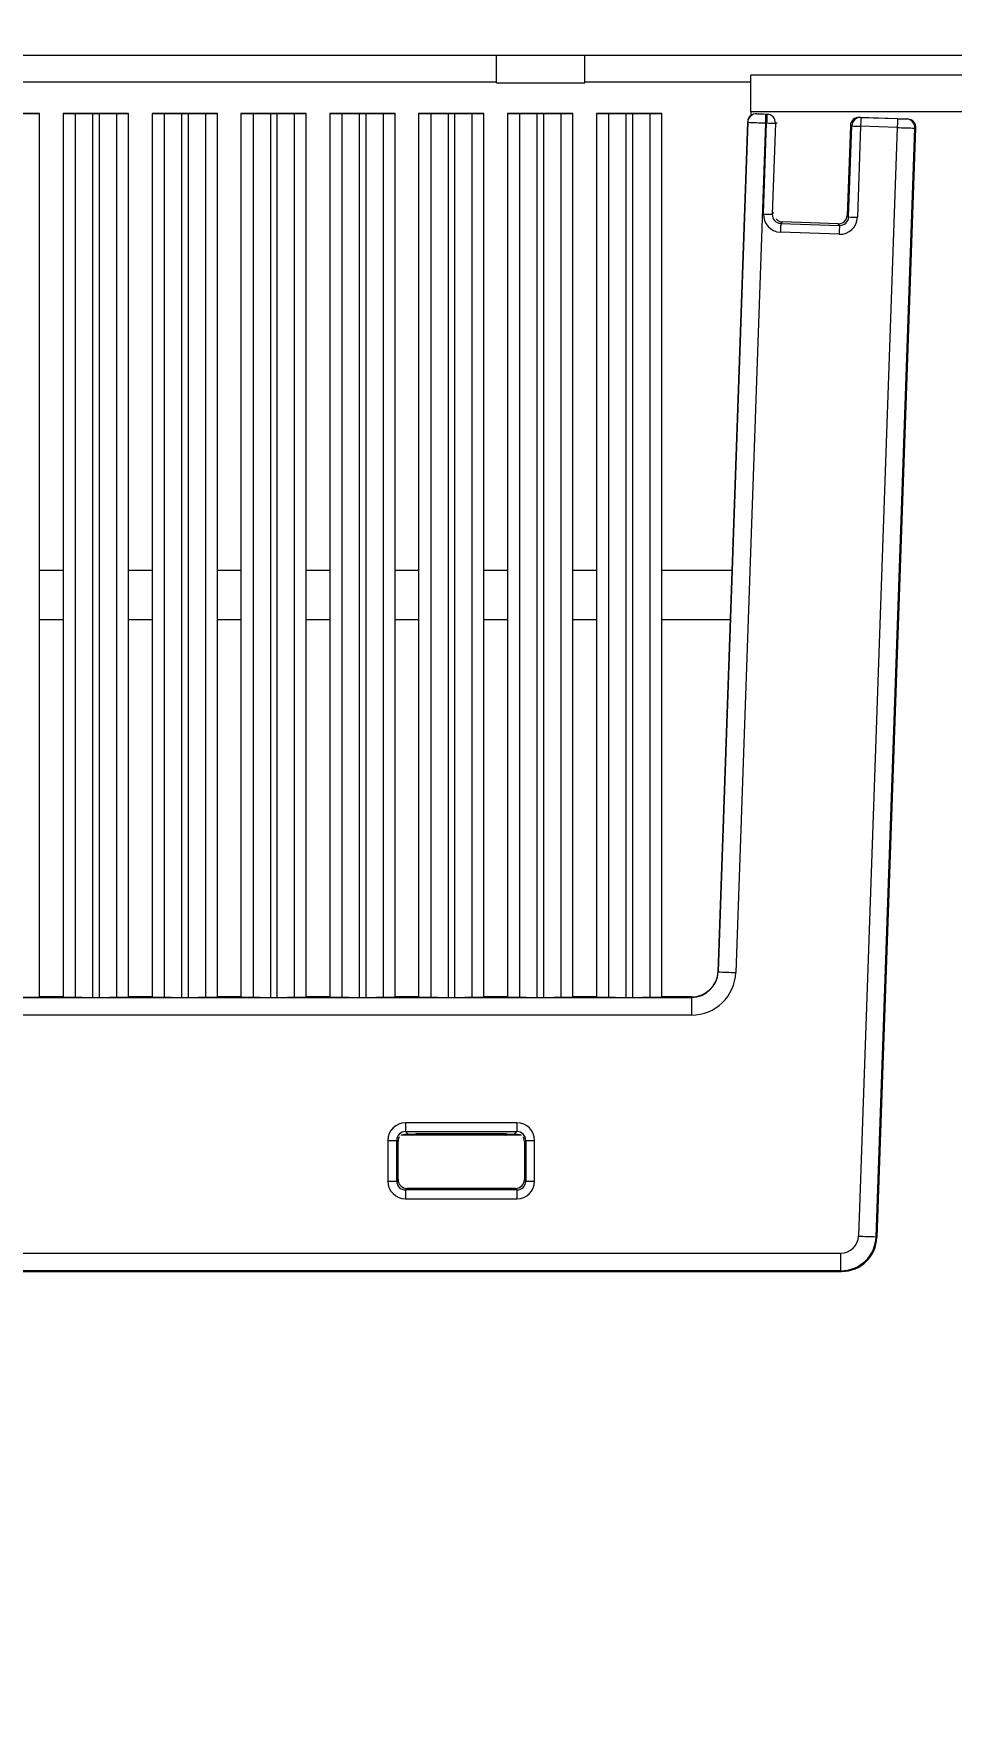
# Model space of a CAD drawing. Header units: inches. Extents: x 40138 to 76695, y -14500 to -5279.
# Drawn here: x 43678.8 to 43730.7, y -9104.7 to -9009 of the extents above; entities that cross this region are included whole.
import ezdxf

# ---------------------------------------------------------------- set-up
doc = ezdxf.new("R2010")
doc.units = ezdxf.units.IN
doc.header["$LTSCALE"] = 2
doc.header["$MEASUREMENT"] = 0
doc.header["$PDMODE"] = 35
doc.header["$PDSIZE"] = -1
doc.layers.add('M-ANNO-DIMS', color=7, linetype='Continuous', lineweight=13)
doc.layers.add('M-OBJECT-DETAILS', color=7, linetype='Continuous', lineweight=9)
doc.styles.get("Standard").update_dxf_attribs({"font": 'romans.shx', "width": 0.8})
doc.dimstyles.new('World Wide Dims', dxfattribs={"dimscale": 7, "dimtxt": 4.5, "dimasz": 3.5, "dimexe": 0.75, "dimexo": 0.75, "dimgap": 0.75, "dimtad": 0, "dimtih": 1, "dimtoh": 1, "dimdec": 0, "dimzin": 4, "dimdsep": 46, "dimtxsty": 'Standard', "dimcen": 0, "dimclrd": 256, "dimclre": 256, "dimclrt": 256, "dimadec": 0, "dimazin": 1, "dimtfac": 1, "dimtdec": 0, "dimtmove": 0, "dimatfit": 3, "dimfxl": 1, "dimtolj": 1, "dimtzin": 0, "dimlwd": -1, "dimlwe": -1, "dimarcsym": 0})

# ---------------------------------------------------------------- blocks, each defined once
blk = doc.blocks.new('*D47')
at = {"layer": 'Defpoints', "color": 0, "transparency": 16777216}
for p in [(44143.143, -8580.061), (42898.801, -10362.859), (42898.801, -10796.654)]:
    blk.add_point(p, dxfattribs=at)
at = {"layer": 'M-ANNO-DIMS', "transparency": 16777216}
for p, q in [((44143.143, -8585.311), (44143.143, -10801.904)), ((42898.801, -10368.109), (42898.801, -10801.904)), ((42923.301, -10796.654), (43189.888, -10796.654)), ((44118.643, -10796.654), (43361.188, -10796.654))]:
    blk.add_line(p, q, dxfattribs=at)
for points in [[(42923.301, -10792.57), (42923.301, -10800.737), (42898.801, -10796.654)], [(44118.643, -10792.57), (44118.643, -10800.737), (44143.143, -10796.654)]]:
    blk.add_solid(points, dxfattribs=at)
at = {"layer": 'M-ANNO-DIMS', "transparency": 16777216, "insert": (43275.538, -10796.654), "char_height": 31.5, "attachment_point": 5}
blk.add_mtext('\\A1;1244\\P [48.99]', dxfattribs=at)

msp = doc.modelspace()

# ---------------------------------------------------------------- linework, layer by layer
at = {"layer": 'M-OBJECT-DETAILS', "linetype": 'Continuous'}
for p, q in [((43379.648, -9010.233), (43884.302, -9010.233)), ((43919.125, -9011.361), (43719.375, -9011.361)), ((43917.036, -9013.45), (43719.375, -9013.45))]:
    msp.add_line(p, q, dxfattribs=at)
at = {"layer": 'M-OBJECT-DETAILS', "linetype": 'Continuous', "lineweight": 0}
for p, q in [((43704.975, -9011.799), (43704.975, -9010.233)), ((43709.975, -9011.799), (43709.975, -9010.233)), ((43634.475, -9011.752), (43704.975, -9011.752)), ((43704.975, -9011.799), (43709.975, -9011.799)), ((43709.975, -9011.752), (43719.375, -9011.752)), ((43719.375, -9013.45), (43719.375, -9011.361)), ((43679.106, -9063.552), (43679.106, -9013.538)), ((43680.437, -9013.538), (43680.437, -9063.552)), ((43681.098, -9013.533), (43681.098, -9013.536)), ((43681.126, -9013.543), (43681.126, -9063.555)), ((43681.437, -9013.541), (43681.437, -9013.538)), ((43681.787, -9013.538), (43681.787, -9013.541)), ((43682.098, -9013.536), (43682.098, -9013.533)), ((43682.126, -9063.557), (43682.126, -9013.543)), ((43682.448, -9013.533), (43682.448, -9013.536)), ((43682.476, -9013.543), (43682.476, -9063.557)), ((43682.787, -9013.541), (43682.787, -9013.538)), ((43683.137, -9013.538), (43683.137, -9013.541)), ((43683.448, -9013.536), (43683.448, -9013.533)), ((43683.476, -9063.555), (43683.476, -9013.543)), ((43684.137, -9063.552), (43684.137, -9013.538)), ((43685.469, -9013.538), (43685.469, -9063.552)), ((43686.129, -9013.533), (43686.129, -9013.536)), ((43686.158, -9013.543), (43686.158, -9063.555)), ((43686.469, -9013.541), (43686.469, -9013.538)), ((43686.818, -9013.538), (43686.818, -9013.541)), ((43687.129, -9013.536), (43687.129, -9013.533)), ((43687.158, -9063.557), (43687.158, -9013.543)), ((43687.479, -9013.533), (43687.479, -9013.536)), ((43687.508, -9013.543), (43687.508, -9063.557)), ((43687.818, -9013.541), (43687.818, -9013.538)), ((43688.168, -9013.538), (43688.168, -9013.541)), ((43688.479, -9013.536), (43688.479, -9013.533)), ((43688.508, -9063.555), (43688.508, -9013.543)), ((43689.168, -9063.552), (43689.168, -9013.538)), ((43690.5, -9013.538), (43690.5, -9063.552)), ((43691.16, -9013.533), (43691.16, -9013.536)), ((43691.189, -9013.543), (43691.189, -9063.555)), ((43691.5, -9013.541), (43691.5, -9013.538)), ((43691.85, -9013.538), (43691.85, -9013.541)), ((43692.16, -9013.536), (43692.16, -9013.533)), ((43692.189, -9063.557), (43692.189, -9013.543)), ((43692.51, -9013.533), (43692.51, -9013.536)), ((43692.539, -9013.543), (43692.539, -9063.557)), ((43692.85, -9013.541), (43692.85, -9013.538)), ((43693.2, -9013.538), (43693.2, -9013.541)), ((43693.51, -9013.536), (43693.51, -9013.533)), ((43693.539, -9063.555), (43693.539, -9013.543)), ((43694.2, -9063.552), (43694.2, -9013.538)), ((43695.531, -9013.538), (43695.531, -9063.552)), ((43696.192, -9013.533), (43696.192, -9013.536)), ((43696.22, -9013.543), (43696.22, -9063.555)), ((43696.531, -9013.541), (43696.531, -9013.538)), ((43696.881, -9013.538), (43696.881, -9013.541)), ((43697.192, -9013.536), (43697.192, -9013.533)), ((43697.22, -9063.557), (43697.22, -9013.543)), ((43697.542, -9013.533), (43697.542, -9013.536)), ((43697.57, -9013.543), (43697.57, -9063.557)), ((43697.881, -9013.541), (43697.881, -9013.538)), ((43698.231, -9013.538), (43698.231, -9013.541)), ((43698.542, -9013.536), (43698.542, -9013.533)), ((43698.57, -9063.555), (43698.57, -9013.543)), ((43699.231, -9063.552), (43699.231, -9013.538)), ((43700.562, -9013.538), (43700.562, -9063.552)), ((43701.223, -9013.533), (43701.223, -9013.536)), ((43701.251, -9013.543), (43701.251, -9063.555)), ((43701.562, -9013.541), (43701.562, -9013.538)), ((43701.912, -9013.538), (43701.912, -9013.541)), ((43702.223, -9013.536), (43702.223, -9013.533)), ((43702.251, -9063.557), (43702.251, -9013.543)), ((43702.573, -9013.533), (43702.573, -9013.536)), ((43702.601, -9013.543), (43702.601, -9063.557)), ((43702.912, -9013.541), (43702.912, -9013.538)), ((43703.262, -9013.538), (43703.262, -9013.541)), ((43703.573, -9013.536), (43703.573, -9013.533)), ((43703.601, -9063.555), (43703.601, -9013.543)), ((43704.262, -9063.552), (43704.262, -9013.538)), ((43705.594, -9013.538), (43705.594, -9063.552)), ((43706.254, -9013.533), (43706.254, -9013.536)), ((43706.283, -9013.543), (43706.283, -9063.555)), ((43706.594, -9013.541), (43706.594, -9013.538)), ((43706.943, -9013.538), (43706.943, -9013.541)), ((43707.254, -9013.536), (43707.254, -9013.533)), ((43707.283, -9063.557), (43707.283, -9013.543)), ((43707.604, -9013.533), (43707.604, -9013.536)), ((43707.633, -9013.543), (43707.633, -9063.557)), ((43707.943, -9013.541), (43707.943, -9013.538)), ((43708.293, -9013.538), (43708.293, -9013.541)), ((43708.604, -9013.536), (43708.604, -9013.533)), ((43708.633, -9063.555), (43708.633, -9013.543)), ((43709.293, -9063.552), (43709.293, -9013.538)), ((43710.625, -9013.538), (43710.625, -9063.552)), ((43711.285, -9013.533), (43711.285, -9013.536)), ((43711.314, -9013.543), (43711.314, -9063.555)), ((43711.625, -9013.541), (43711.625, -9013.538)), ((43711.975, -9013.538), (43711.975, -9013.541)), ((43712.285, -9013.536), (43712.285, -9013.533)), ((43712.314, -9063.557), (43712.314, -9013.543)), ((43712.635, -9013.533), (43712.635, -9013.536)), ((43712.664, -9013.543), (43712.664, -9063.557)), ((43712.975, -9013.541), (43712.975, -9013.538)), ((43713.325, -9013.538), (43713.325, -9013.541)), ((43713.635, -9013.536), (43713.635, -9013.533)), ((43713.664, -9063.555), (43713.664, -9013.543)), ((43714.325, -9063.552), (43714.325, -9013.538)), ((43719.375, -9013.45), (43719.375, -9013.66)), ((43719.712, -9013.545), (43719.712, -9013.55)), ((43720.212, -9013.57), (43720.282, -9013.572)), ((43720.282, -9013.572), (43720.374, -9013.568)), ((43725.524, -9013.749), (43725.602, -9013.758)), ((43725.524, -9013.749), (43728.23, -9013.844)), ((43725.602, -9013.758), (43727.677, -9013.83)), ((43719.195, -9014.005), (43717.516, -9062.086)), ((43717.516, -9062.113), (43719.195, -9014.032)), ((43720.194, -9014.071), (43718.515, -9062.152)), ((43719.195, -9014.032), (43719.195, -9014.005)), ((43720.085, -9019.224), (43720.265, -9014.074)), ((43720.265, -9014.074), (43720.194, -9014.071)), ((43720.764, -9014.089), (43720.584, -9019.24)), ((43720.857, -9014.085), (43720.764, -9014.089)), ((43725.006, -9014.231), (43724.829, -9019.302)), ((43724.906, -9019.391), (43725.086, -9014.24)), ((43725.086, -9014.24), (43725.006, -9014.231)), ((43725.585, -9014.259), (43725.405, -9019.41)), ((43727.66, -9014.332), (43725.469, -9077.071)), ((43727.66, -9014.332), (43725.585, -9014.259)), ((43726.467, -9077.102), (43728.658, -9014.363)), ((43728.702, -9014.361), (43726.51, -9077.143)), ((43726.51, -9077.143), (43728.702, -9014.364)), ((43728.176, -9013.846), (43728.23, -9013.844)), ((43728.702, -9014.361), (43728.658, -9014.363)), ((43720.584, -9019.24), (43720.679, -9019.144)), ((43724.829, -9019.302), (43724.906, -9019.391)), ((43724.372, -9020.373), (43721.048, -9020.257)), ((43721.148, -9019.673), (43721.065, -9019.756)), ((43721.065, -9019.756), (43724.389, -9019.872)), ((43724.312, -9019.784), (43721.148, -9019.673)), ((43724.389, -9019.872), (43724.312, -9019.784)), ((43679.106, -9039.382), (43680.437, -9039.382)), ((43684.137, -9039.382), (43685.469, -9039.382)), ((43689.168, -9039.382), (43690.5, -9039.382)), ((43694.2, -9039.382), (43695.531, -9039.382)), ((43699.231, -9039.382), (43700.562, -9039.382)), ((43704.262, -9039.382), (43705.594, -9039.382)), ((43709.293, -9039.382), (43710.625, -9039.382)), ((43714.325, -9039.382), (43718.309, -9039.382)), ((43679.106, -9042.168), (43680.437, -9042.168)), ((43684.137, -9042.168), (43685.469, -9042.168)), ((43689.168, -9042.168), (43690.5, -9042.168)), ((43694.2, -9042.168), (43695.531, -9042.168)), ((43699.231, -9042.168), (43700.562, -9042.168)), ((43704.262, -9042.168), (43705.594, -9042.168)), ((43709.293, -9042.168), (43710.625, -9042.168)), ((43714.325, -9042.168), (43718.211, -9042.168)), ((43717.516, -9062.086), (43717.516, -9062.113)), ((43680.437, -9063.534), (43679.106, -9063.534)), ((43685.469, -9063.534), (43684.137, -9063.534)), ((43690.5, -9063.534), (43689.168, -9063.534)), ((43695.531, -9063.534), (43694.2, -9063.534)), ((43700.562, -9063.534), (43699.231, -9063.534)), ((43705.594, -9063.534), (43704.262, -9063.534)), ((43710.625, -9063.534), (43709.293, -9063.534)), ((43716.017, -9063.534), (43714.325, -9063.534)), ((43716.017, -9063.561), (43716.017, -9063.534)), ((43547.933, -9063.561), (43716.017, -9063.561)), ((43716.017, -9063.561), (43716.017, -9064.565)), ((43716.017, -9064.565), (43547.933, -9064.565)), ((43706.129, -9070.654), (43699.821, -9070.654)), ((43699.821, -9070.654), (43699.821, -9071.151)), ((43699.821, -9071.151), (43706.129, -9071.151)), ((43699.974, -9071.292), (43699.821, -9071.151)), ((43706.129, -9071.151), (43705.975, -9071.292)), ((43706.129, -9070.654), (43706.129, -9071.151)), ((43698.822, -9071.652), (43698.822, -9073.96)), ((43699.321, -9073.958), (43699.321, -9071.65)), ((43699.321, -9071.65), (43699.401, -9071.724)), ((43699.401, -9073.872), (43699.401, -9071.724)), ((43706.388, -9071.361), (43699.561, -9071.361)), ((43699.974, -9071.292), (43700.356, -9071.292)), ((43705.263, -9071.285), (43700.687, -9071.285)), ((43700.687, -9071.361), (43700.687, -9071.285)), ((43705.263, -9071.361), (43705.263, -9071.285)), ((43705.593, -9071.292), (43705.975, -9071.292)), ((43706.548, -9071.724), (43706.628, -9071.65)), ((43706.548, -9071.724), (43706.548, -9073.872)), ((43706.628, -9071.65), (43706.628, -9073.958)), ((43707.127, -9073.96), (43707.127, -9071.652)), ((43699.401, -9073.872), (43699.321, -9073.958)), ((43706.628, -9073.958), (43706.548, -9073.872)), ((43699.821, -9074.457), (43699.901, -9074.371)), ((43699.821, -9074.457), (43699.821, -9074.959)), ((43706.129, -9074.457), (43699.821, -9074.457)), ((43699.821, -9074.959), (43706.129, -9074.959)), ((43706.049, -9074.371), (43699.901, -9074.371)), ((43706.049, -9074.371), (43706.129, -9074.457)), ((43706.129, -9074.457), (43706.129, -9074.959)), ((43726.51, -9077.143), (43726.467, -9077.102)), ((43726.51, -9077.143), (43726.51, -9077.143)), ((43539.478, -9078.035), (43724.471, -9078.035)), ((43724.471, -9079.03), (43724.471, -9078.035)), ((43539.436, -9079.071), (43724.513, -9079.071)), ((43539.436, -9079.071), (43724.513, -9079.071)), ((43724.471, -9079.03), (43539.478, -9079.03)), ((43724.471, -9079.03), (43724.513, -9079.071)), ((43724.513, -9079.071), (43724.513, -9079.071))]:
    msp.add_line(p, q, dxfattribs=at)
at = {"layer": 'M-OBJECT-DETAILS', "linetype": 'Continuous', "lineweight": 0, "flags": 128}
for points in [[(43678.606, -9013.54), (43678.797, -9013.54), (43678.959, -9013.539), (43679.068, -9013.539), (43679.106, -9013.538), (43679.068, -9013.537), (43678.959, -9013.536), (43678.797, -9013.536), (43678.606, -9013.536), (43678.415, -9013.536), (43678.252, -9013.536), (43678.144, -9013.537), (43678.106, -9013.538), (43678.144, -9013.539), (43678.252, -9013.539), (43678.415, -9013.54), (43678.606, -9013.54)], [(43680.937, -9013.54), (43681.129, -9013.54), (43681.291, -9013.539), (43681.399, -9013.539), (43681.437, -9013.538), (43681.399, -9013.537), (43681.291, -9013.537), (43681.129, -9013.536), (43680.937, -9013.536), (43680.746, -9013.536), (43680.584, -9013.537), (43680.475, -9013.537), (43680.437, -9013.538), (43680.475, -9013.539), (43680.584, -9013.539), (43680.746, -9013.54), (43680.937, -9013.54)], [(43681.598, -9013.535), (43681.789, -9013.535), (43681.952, -9013.535), (43682.06, -9013.534), (43682.098, -9013.533), (43682.06, -9013.533), (43681.952, -9013.532), (43681.789, -9013.531), (43681.598, -9013.531), (43681.407, -9013.531), (43681.244, -9013.532), (43681.136, -9013.533), (43681.098, -9013.533), (43681.136, -9013.534), (43681.244, -9013.535), (43681.407, -9013.535), (43681.598, -9013.535)], [(43681.626, -9013.545), (43681.818, -9013.545), (43681.98, -9013.544), (43682.088, -9013.543), (43682.126, -9013.543), (43682.088, -9013.542), (43681.98, -9013.541), (43681.818, -9013.541), (43681.626, -9013.541), (43681.435, -9013.541), (43681.273, -9013.541), (43681.165, -9013.542), (43681.126, -9013.543), (43681.165, -9013.543), (43681.273, -9013.544), (43681.435, -9013.545), (43681.626, -9013.545)], [(43682.287, -9013.54), (43682.479, -9013.54), (43682.641, -9013.539), (43682.749, -9013.539), (43682.787, -9013.538), (43682.749, -9013.537), (43682.641, -9013.537), (43682.479, -9013.536), (43682.287, -9013.536), (43682.096, -9013.536), (43681.934, -9013.537), (43681.825, -9013.537), (43681.787, -9013.538), (43681.825, -9013.539), (43681.934, -9013.539), (43682.096, -9013.54), (43682.287, -9013.54)], [(43682.948, -9013.535), (43683.139, -9013.535), (43683.301, -9013.535), (43683.41, -9013.534), (43683.448, -9013.533), (43683.41, -9013.532), (43683.301, -9013.532), (43683.139, -9013.531), (43682.948, -9013.531), (43682.757, -9013.531), (43682.594, -9013.532), (43682.486, -9013.532), (43682.448, -9013.533), (43682.486, -9013.534), (43682.594, -9013.535), (43682.757, -9013.535), (43682.948, -9013.535)], [(43682.976, -9013.545), (43683.168, -9013.545), (43683.33, -9013.544), (43683.438, -9013.543), (43683.476, -9013.543), (43683.438, -9013.542), (43683.33, -9013.541), (43683.168, -9013.541), (43682.976, -9013.541), (43682.785, -9013.541), (43682.623, -9013.541), (43682.514, -9013.542), (43682.476, -9013.543), (43682.514, -9013.543), (43682.623, -9013.544), (43682.785, -9013.545), (43682.976, -9013.545)], [(43683.637, -9013.54), (43683.828, -9013.54), (43683.991, -9013.539), (43684.099, -9013.539), (43684.137, -9013.538), (43684.099, -9013.537), (43683.991, -9013.536), (43683.828, -9013.536), (43683.637, -9013.536), (43683.446, -9013.536), (43683.284, -9013.536), (43683.175, -9013.537), (43683.137, -9013.538), (43683.175, -9013.539), (43683.284, -9013.539), (43683.446, -9013.54), (43683.637, -9013.54)], [(43685.969, -9013.54), (43686.16, -9013.54), (43686.322, -9013.539), (43686.43, -9013.539), (43686.469, -9013.538), (43686.43, -9013.537), (43686.322, -9013.537), (43686.16, -9013.536), (43685.969, -9013.536), (43685.777, -9013.536), (43685.615, -9013.537), (43685.507, -9013.537), (43685.469, -9013.538), (43685.507, -9013.539), (43685.615, -9013.539), (43685.777, -9013.54), (43685.969, -9013.54)], [(43686.629, -9013.535), (43686.821, -9013.535), (43686.983, -9013.535), (43687.091, -9013.534), (43687.129, -9013.533), (43687.091, -9013.533), (43686.983, -9013.532), (43686.821, -9013.531), (43686.629, -9013.531), (43686.438, -9013.531), (43686.276, -9013.532), (43686.167, -9013.533), (43686.129, -9013.533), (43686.167, -9013.534), (43686.276, -9013.535), (43686.438, -9013.535), (43686.629, -9013.535)], [(43686.658, -9013.545), (43686.849, -9013.545), (43687.011, -9013.544), (43687.12, -9013.543), (43687.158, -9013.543), (43687.12, -9013.542), (43687.011, -9013.541), (43686.849, -9013.541), (43686.658, -9013.541), (43686.466, -9013.541), (43686.304, -9013.541), (43686.196, -9013.542), (43686.158, -9013.543), (43686.196, -9013.543), (43686.304, -9013.544), (43686.466, -9013.545), (43686.658, -9013.545)], [(43687.318, -9013.54), (43687.51, -9013.54), (43687.672, -9013.539), (43687.78, -9013.539), (43687.818, -9013.538), (43687.78, -9013.537), (43687.672, -9013.537), (43687.51, -9013.536), (43687.318, -9013.536), (43687.127, -9013.536), (43686.965, -9013.537), (43686.857, -9013.537), (43686.818, -9013.538), (43686.857, -9013.539), (43686.965, -9013.539), (43687.127, -9013.54), (43687.318, -9013.54)], [(43687.979, -9013.535), (43688.17, -9013.535), (43688.333, -9013.535), (43688.441, -9013.534), (43688.479, -9013.533), (43688.441, -9013.532), (43688.333, -9013.532), (43688.17, -9013.531), (43687.979, -9013.531), (43687.788, -9013.531), (43687.626, -9013.532), (43687.517, -9013.532), (43687.479, -9013.533), (43687.517, -9013.534), (43687.626, -9013.535), (43687.788, -9013.535), (43687.979, -9013.535)], [(43688.008, -9013.545), (43688.199, -9013.545), (43688.361, -9013.544), (43688.47, -9013.543), (43688.508, -9013.543), (43688.47, -9013.542), (43688.361, -9013.541), (43688.199, -9013.541), (43688.008, -9013.541), (43687.816, -9013.541), (43687.654, -9013.541), (43687.546, -9013.542), (43687.508, -9013.543), (43687.546, -9013.543), (43687.654, -9013.544), (43687.816, -9013.545), (43688.008, -9013.545)], [(43688.668, -9013.54), (43688.86, -9013.54), (43689.022, -9013.539), (43689.13, -9013.539), (43689.168, -9013.538), (43689.13, -9013.537), (43689.022, -9013.536), (43688.86, -9013.536), (43688.668, -9013.536), (43688.477, -9013.536), (43688.315, -9013.536), (43688.206, -9013.537), (43688.168, -9013.538), (43688.206, -9013.539), (43688.315, -9013.539), (43688.477, -9013.54), (43688.668, -9013.54)], [(43691, -9013.54), (43691.191, -9013.54), (43691.353, -9013.539), (43691.462, -9013.539), (43691.5, -9013.538), (43691.462, -9013.537), (43691.353, -9013.537), (43691.191, -9013.536), (43691, -9013.536), (43690.808, -9013.536), (43690.646, -9013.537), (43690.538, -9013.537), (43690.5, -9013.538), (43690.538, -9013.539), (43690.646, -9013.539), (43690.808, -9013.54), (43691, -9013.54)], [(43691.66, -9013.535), (43691.852, -9013.535), (43692.014, -9013.535), (43692.122, -9013.534), (43692.16, -9013.533), (43692.122, -9013.533), (43692.014, -9013.532), (43691.852, -9013.531), (43691.66, -9013.531), (43691.469, -9013.531), (43691.307, -9013.532), (43691.199, -9013.533), (43691.16, -9013.533), (43691.199, -9013.534), (43691.307, -9013.535), (43691.469, -9013.535), (43691.66, -9013.535)], [(43691.689, -9013.545), (43691.88, -9013.545), (43692.043, -9013.544), (43692.151, -9013.543), (43692.189, -9013.543), (43692.151, -9013.542), (43692.043, -9013.541), (43691.88, -9013.541), (43691.689, -9013.541), (43691.498, -9013.541), (43691.335, -9013.541), (43691.227, -9013.542), (43691.189, -9013.543), (43691.227, -9013.543), (43691.335, -9013.544), (43691.498, -9013.545), (43691.689, -9013.545)], [(43692.35, -9013.54), (43692.541, -9013.54), (43692.703, -9013.539), (43692.812, -9013.539), (43692.85, -9013.538), (43692.812, -9013.537), (43692.703, -9013.537), (43692.541, -9013.536), (43692.35, -9013.536), (43692.158, -9013.536), (43691.996, -9013.537), (43691.888, -9013.537), (43691.85, -9013.538), (43691.888, -9013.539), (43691.996, -9013.539), (43692.158, -9013.54), (43692.35, -9013.54)], [(43693.01, -9013.535), (43693.202, -9013.535), (43693.364, -9013.535), (43693.472, -9013.534), (43693.51, -9013.533), (43693.472, -9013.532), (43693.364, -9013.532), (43693.202, -9013.531), (43693.01, -9013.531), (43692.819, -9013.531), (43692.657, -9013.532), (43692.548, -9013.532), (43692.51, -9013.533), (43692.548, -9013.534), (43692.657, -9013.535), (43692.819, -9013.535), (43693.01, -9013.535)], [(43693.039, -9013.545), (43693.23, -9013.545), (43693.392, -9013.544), (43693.501, -9013.543), (43693.539, -9013.543), (43693.501, -9013.542), (43693.392, -9013.541), (43693.23, -9013.541), (43693.039, -9013.541), (43692.848, -9013.541), (43692.685, -9013.541), (43692.577, -9013.542), (43692.539, -9013.543), (43692.577, -9013.543), (43692.685, -9013.544), (43692.848, -9013.545), (43693.039, -9013.545)], [(43693.7, -9013.54), (43693.891, -9013.54), (43694.053, -9013.539), (43694.162, -9013.539), (43694.2, -9013.538), (43694.162, -9013.537), (43694.053, -9013.536), (43693.891, -9013.536), (43693.7, -9013.536), (43693.508, -9013.536), (43693.346, -9013.536), (43693.238, -9013.537), (43693.2, -9013.538), (43693.238, -9013.539), (43693.346, -9013.539), (43693.508, -9013.54), (43693.7, -9013.54)], [(43696.031, -9013.54), (43696.222, -9013.54), (43696.385, -9013.539), (43696.493, -9013.539), (43696.531, -9013.538), (43696.493, -9013.537), (43696.385, -9013.537), (43696.222, -9013.536), (43696.031, -9013.536), (43695.84, -9013.536), (43695.677, -9013.537), (43695.569, -9013.537), (43695.531, -9013.538), (43695.569, -9013.539), (43695.677, -9013.539), (43695.84, -9013.54), (43696.031, -9013.54)], [(43696.692, -9013.535), (43696.883, -9013.535), (43697.045, -9013.535), (43697.154, -9013.534), (43697.192, -9013.533), (43697.154, -9013.533), (43697.045, -9013.532), (43696.883, -9013.531), (43696.692, -9013.531), (43696.5, -9013.531), (43696.338, -9013.532), (43696.23, -9013.533), (43696.192, -9013.533), (43696.23, -9013.534), (43696.338, -9013.535), (43696.5, -9013.535), (43696.692, -9013.535)], [(43696.72, -9013.545), (43696.912, -9013.545), (43697.074, -9013.544), (43697.182, -9013.543), (43697.22, -9013.543), (43697.182, -9013.542), (43697.074, -9013.541), (43696.912, -9013.541), (43696.72, -9013.541), (43696.529, -9013.541), (43696.367, -9013.541), (43696.258, -9013.542), (43696.22, -9013.543), (43696.258, -9013.543), (43696.367, -9013.544), (43696.529, -9013.545), (43696.72, -9013.545)], [(43697.381, -9013.54), (43697.572, -9013.54), (43697.734, -9013.539), (43697.843, -9013.539), (43697.881, -9013.538), (43697.843, -9013.537), (43697.734, -9013.537), (43697.572, -9013.536), (43697.381, -9013.536), (43697.19, -9013.536), (43697.027, -9013.537), (43696.919, -9013.537), (43696.881, -9013.538), (43696.919, -9013.539), (43697.027, -9013.539), (43697.19, -9013.54), (43697.381, -9013.54)], [(43698.042, -9013.535), (43698.233, -9013.535), (43698.395, -9013.535), (43698.504, -9013.534), (43698.542, -9013.533), (43698.504, -9013.532), (43698.395, -9013.532), (43698.233, -9013.531), (43698.042, -9013.531), (43697.85, -9013.531), (43697.688, -9013.532), (43697.58, -9013.532), (43697.542, -9013.533), (43697.58, -9013.534), (43697.688, -9013.535), (43697.85, -9013.535), (43698.042, -9013.535)], [(43698.07, -9013.545), (43698.261, -9013.545), (43698.424, -9013.544), (43698.532, -9013.543), (43698.57, -9013.543), (43698.532, -9013.542), (43698.424, -9013.541), (43698.261, -9013.541), (43698.07, -9013.541), (43697.879, -9013.541), (43697.717, -9013.541), (43697.608, -9013.542), (43697.57, -9013.543), (43697.608, -9013.543), (43697.717, -9013.544), (43697.879, -9013.545), (43698.07, -9013.545)], [(43698.731, -9013.54), (43698.922, -9013.54), (43699.084, -9013.539), (43699.193, -9013.539), (43699.231, -9013.538), (43699.193, -9013.537), (43699.084, -9013.536), (43698.922, -9013.536), (43698.731, -9013.536), (43698.54, -9013.536), (43698.377, -9013.536), (43698.269, -9013.537), (43698.231, -9013.538), (43698.269, -9013.539), (43698.377, -9013.539), (43698.54, -9013.54), (43698.731, -9013.54)], [(43701.062, -9013.54), (43701.254, -9013.54), (43701.416, -9013.539), (43701.524, -9013.539), (43701.562, -9013.538), (43701.524, -9013.537), (43701.416, -9013.537), (43701.254, -9013.536), (43701.062, -9013.536), (43700.871, -9013.536), (43700.709, -9013.537), (43700.6, -9013.537), (43700.562, -9013.538), (43700.6, -9013.539), (43700.709, -9013.539), (43700.871, -9013.54), (43701.062, -9013.54)], [(43701.723, -9013.535), (43701.914, -9013.535), (43702.077, -9013.535), (43702.185, -9013.534), (43702.223, -9013.533), (43702.185, -9013.533), (43702.077, -9013.532), (43701.914, -9013.531), (43701.723, -9013.531), (43701.532, -9013.531), (43701.369, -9013.532), (43701.261, -9013.533), (43701.223, -9013.533), (43701.261, -9013.534), (43701.369, -9013.535), (43701.532, -9013.535), (43701.723, -9013.535)], [(43701.752, -9013.545), (43701.943, -9013.545), (43702.105, -9013.544), (43702.213, -9013.543), (43702.251, -9013.543), (43702.213, -9013.542), (43702.105, -9013.541), (43701.943, -9013.541), (43701.752, -9013.541), (43701.56, -9013.541), (43701.398, -9013.541), (43701.29, -9013.542), (43701.251, -9013.543), (43701.29, -9013.543), (43701.398, -9013.544), (43701.56, -9013.545), (43701.752, -9013.545)], [(43702.412, -9013.54), (43702.604, -9013.54), (43702.766, -9013.539), (43702.874, -9013.539), (43702.912, -9013.538), (43702.874, -9013.537), (43702.766, -9013.537), (43702.604, -9013.536), (43702.412, -9013.536), (43702.221, -9013.536), (43702.059, -9013.537), (43701.95, -9013.537), (43701.912, -9013.538), (43701.95, -9013.539), (43702.059, -9013.539), (43702.221, -9013.54), (43702.412, -9013.54)], [(43703.073, -9013.535), (43703.264, -9013.535), (43703.426, -9013.535), (43703.535, -9013.534), (43703.573, -9013.533), (43703.535, -9013.532), (43703.426, -9013.532), (43703.264, -9013.531), (43703.073, -9013.531), (43702.882, -9013.531), (43702.719, -9013.532), (43702.611, -9013.532), (43702.573, -9013.533), (43702.611, -9013.534), (43702.719, -9013.535), (43702.882, -9013.535), (43703.073, -9013.535)], [(43703.101, -9013.545), (43703.293, -9013.545), (43703.455, -9013.544), (43703.563, -9013.543), (43703.601, -9013.543), (43703.563, -9013.542), (43703.455, -9013.541), (43703.293, -9013.541), (43703.101, -9013.541), (43702.91, -9013.541), (43702.748, -9013.541), (43702.639, -9013.542), (43702.601, -9013.543), (43702.639, -9013.543), (43702.748, -9013.544), (43702.91, -9013.545), (43703.101, -9013.545)], [(43703.762, -9013.54), (43703.953, -9013.54), (43704.116, -9013.539), (43704.224, -9013.539), (43704.262, -9013.538), (43704.224, -9013.537), (43704.116, -9013.536), (43703.953, -9013.536), (43703.762, -9013.536), (43703.571, -9013.536), (43703.409, -9013.536), (43703.3, -9013.537), (43703.262, -9013.538), (43703.3, -9013.539), (43703.409, -9013.539), (43703.571, -9013.54), (43703.762, -9013.54)], [(43706.094, -9013.54), (43706.285, -9013.54), (43706.447, -9013.539), (43706.555, -9013.539), (43706.594, -9013.538), (43706.555, -9013.537), (43706.447, -9013.537), (43706.285, -9013.536), (43706.094, -9013.536), (43705.902, -9013.536), (43705.74, -9013.537), (43705.632, -9013.537), (43705.594, -9013.538), (43705.632, -9013.539), (43705.74, -9013.539), (43705.902, -9013.54), (43706.094, -9013.54)], [(43706.754, -9013.535), (43706.946, -9013.535), (43707.108, -9013.535), (43707.216, -9013.534), (43707.254, -9013.533), (43707.216, -9013.533), (43707.108, -9013.532), (43706.946, -9013.531), (43706.754, -9013.531), (43706.563, -9013.531), (43706.401, -9013.532), (43706.292, -9013.533), (43706.254, -9013.533), (43706.292, -9013.534), (43706.401, -9013.535), (43706.563, -9013.535), (43706.754, -9013.535)], [(43706.783, -9013.545), (43706.974, -9013.545), (43707.136, -9013.544), (43707.245, -9013.543), (43707.283, -9013.543), (43707.245, -9013.542), (43707.136, -9013.541), (43706.974, -9013.541), (43706.783, -9013.541), (43706.591, -9013.541), (43706.429, -9013.541), (43706.321, -9013.542), (43706.283, -9013.543), (43706.321, -9013.543), (43706.429, -9013.544), (43706.591, -9013.545), (43706.783, -9013.545)], [(43707.443, -9013.54), (43707.635, -9013.54), (43707.797, -9013.539), (43707.905, -9013.539), (43707.943, -9013.538), (43707.905, -9013.537), (43707.797, -9013.537), (43707.635, -9013.536), (43707.443, -9013.536), (43707.252, -9013.536), (43707.09, -9013.537), (43706.982, -9013.537), (43706.943, -9013.538), (43706.982, -9013.539), (43707.09, -9013.539), (43707.252, -9013.54), (43707.443, -9013.54)], [(43708.104, -9013.535), (43708.295, -9013.535), (43708.458, -9013.535), (43708.566, -9013.534), (43708.604, -9013.533), (43708.566, -9013.532), (43708.458, -9013.532), (43708.295, -9013.531), (43708.104, -9013.531), (43707.913, -9013.531), (43707.751, -9013.532), (43707.642, -9013.532), (43707.604, -9013.533), (43707.642, -9013.534), (43707.751, -9013.535), (43707.913, -9013.535), (43708.104, -9013.535)], [(43708.133, -9013.545), (43708.324, -9013.545), (43708.486, -9013.544), (43708.595, -9013.543), (43708.633, -9013.543), (43708.595, -9013.542), (43708.486, -9013.541), (43708.324, -9013.541), (43708.133, -9013.541), (43707.941, -9013.541), (43707.779, -9013.541), (43707.671, -9013.542), (43707.633, -9013.543), (43707.671, -9013.543), (43707.779, -9013.544), (43707.941, -9013.545), (43708.133, -9013.545)], [(43708.793, -9013.54), (43708.985, -9013.54), (43709.147, -9013.539), (43709.255, -9013.539), (43709.293, -9013.538), (43709.255, -9013.537), (43709.147, -9013.536), (43708.985, -9013.536), (43708.793, -9013.536), (43708.602, -9013.536), (43708.44, -9013.536), (43708.331, -9013.537), (43708.293, -9013.538), (43708.331, -9013.539), (43708.44, -9013.539), (43708.602, -9013.54), (43708.793, -9013.54)], [(43711.125, -9013.54), (43711.316, -9013.54), (43711.478, -9013.539), (43711.587, -9013.539), (43711.625, -9013.538), (43711.587, -9013.537), (43711.478, -9013.537), (43711.316, -9013.536), (43711.125, -9013.536), (43710.933, -9013.536), (43710.771, -9013.537), (43710.663, -9013.537), (43710.625, -9013.538), (43710.663, -9013.539), (43710.771, -9013.539), (43710.933, -9013.54), (43711.125, -9013.54)], [(43711.785, -9013.535), (43711.977, -9013.535), (43712.139, -9013.535), (43712.247, -9013.534), (43712.285, -9013.533), (43712.247, -9013.533), (43712.139, -9013.532), (43711.977, -9013.531), (43711.785, -9013.531), (43711.594, -9013.531), (43711.432, -9013.532), (43711.324, -9013.533), (43711.285, -9013.533), (43711.324, -9013.534), (43711.432, -9013.535), (43711.594, -9013.535), (43711.785, -9013.535)], [(43711.814, -9013.545), (43712.005, -9013.545), (43712.168, -9013.544), (43712.276, -9013.543), (43712.314, -9013.543), (43712.276, -9013.542), (43712.168, -9013.541), (43712.005, -9013.541), (43711.814, -9013.541), (43711.623, -9013.541), (43711.46, -9013.541), (43711.352, -9013.542), (43711.314, -9013.543), (43711.352, -9013.543), (43711.46, -9013.544), (43711.623, -9013.545), (43711.814, -9013.545)], [(43712.475, -9013.54), (43712.666, -9013.54), (43712.828, -9013.539), (43712.937, -9013.539), (43712.975, -9013.538), (43712.937, -9013.537), (43712.828, -9013.537), (43712.666, -9013.536), (43712.475, -9013.536), (43712.283, -9013.536), (43712.121, -9013.537), (43712.013, -9013.537), (43711.975, -9013.538), (43712.013, -9013.539), (43712.121, -9013.539), (43712.283, -9013.54), (43712.475, -9013.54)], [(43713.135, -9013.535), (43713.327, -9013.535), (43713.489, -9013.535), (43713.597, -9013.534), (43713.635, -9013.533), (43713.597, -9013.532), (43713.489, -9013.532), (43713.327, -9013.531), (43713.135, -9013.531), (43712.944, -9013.531), (43712.782, -9013.532), (43712.673, -9013.532), (43712.635, -9013.533), (43712.673, -9013.534), (43712.782, -9013.535), (43712.944, -9013.535), (43713.135, -9013.535)], [(43713.164, -9013.545), (43713.355, -9013.545), (43713.517, -9013.544), (43713.626, -9013.543), (43713.664, -9013.543), (43713.626, -9013.542), (43713.517, -9013.541), (43713.355, -9013.541), (43713.164, -9013.541), (43712.973, -9013.541), (43712.81, -9013.541), (43712.702, -9013.542), (43712.664, -9013.543), (43712.702, -9013.543), (43712.81, -9013.544), (43712.973, -9013.545), (43713.164, -9013.545)], [(43713.825, -9013.54), (43714.016, -9013.54), (43714.178, -9013.539), (43714.287, -9013.539), (43714.325, -9013.538), (43714.287, -9013.537), (43714.178, -9013.536), (43714.016, -9013.536), (43713.825, -9013.536), (43713.633, -9013.536), (43713.471, -9013.536), (43713.363, -9013.537), (43713.325, -9013.538), (43713.363, -9013.539), (43713.471, -9013.539), (43713.633, -9013.54), (43713.825, -9013.54)], [(43719.712, -9013.55), (43719.722, -9013.551), (43719.733, -9013.551)], [(43720.212, -9013.57), (43720.211, -9013.58), (43720.21, -9013.608), (43720.209, -9013.655), (43720.207, -9013.717), (43720.204, -9013.793), (43720.201, -9013.88), (43720.198, -9013.974), (43720.194, -9014.071)], [(43720.282, -9013.572), (43720.282, -9013.582), (43720.281, -9013.611), (43720.279, -9013.657), (43720.277, -9013.72), (43720.274, -9013.796), (43720.271, -9013.882), (43720.268, -9013.976), (43720.265, -9014.074)], [(43725.602, -9013.758), (43725.602, -9013.768), (43725.601, -9013.797), (43725.599, -9013.843), (43725.597, -9013.906), (43725.594, -9013.982), (43725.591, -9014.068), (43725.588, -9014.162), (43725.585, -9014.259)], [(43727.677, -9013.83), (43727.677, -9013.84), (43727.676, -9013.869), (43727.674, -9013.916), (43727.672, -9013.978), (43727.67, -9014.054), (43727.667, -9014.141), (43727.663, -9014.234), (43727.66, -9014.332)], [(43721.065, -9019.756), (43721.065, -9019.771), (43721.064, -9019.802), (43721.062, -9019.85), (43721.06, -9019.913), (43721.057, -9019.988), (43721.054, -9020.072), (43721.051, -9020.163), (43721.048, -9020.257)], [(43724.389, -9019.872), (43724.389, -9019.887), (43724.388, -9019.918), (43724.386, -9019.966), (43724.384, -9020.029), (43724.381, -9020.104), (43724.378, -9020.188), (43724.375, -9020.279), (43724.372, -9020.373)], [(43677.256, -9063.557), (43678.021, -9063.556), (43678.67, -9063.555), (43679.104, -9063.552), (43679.256, -9063.549), (43679.106, -9063.546)], [(43680.437, -9063.546), (43680.287, -9063.549), (43680.439, -9063.552), (43680.873, -9063.555), (43681.522, -9063.556), (43682.287, -9063.557)], [(43682.287, -9063.557), (43683.053, -9063.556), (43683.701, -9063.555), (43684.135, -9063.552), (43684.287, -9063.549), (43684.137, -9063.546)], [(43685.469, -9063.546), (43685.318, -9063.549), (43685.471, -9063.552), (43685.904, -9063.555), (43686.553, -9063.556), (43687.318, -9063.557)], [(43687.318, -9063.557), (43688.084, -9063.556), (43688.733, -9063.555), (43689.166, -9063.552), (43689.318, -9063.549), (43689.168, -9063.546)], [(43690.5, -9063.546), (43690.35, -9063.549), (43690.502, -9063.552), (43690.935, -9063.555), (43691.584, -9063.556), (43692.35, -9063.557)], [(43692.35, -9063.557), (43693.115, -9063.556), (43693.764, -9063.555), (43694.197, -9063.552), (43694.35, -9063.549), (43694.2, -9063.546)], [(43695.531, -9063.546), (43695.381, -9063.549), (43695.533, -9063.552), (43695.967, -9063.555), (43696.616, -9063.556), (43697.381, -9063.557)], [(43697.381, -9063.557), (43698.146, -9063.556), (43698.795, -9063.555), (43699.229, -9063.552), (43699.381, -9063.549), (43699.231, -9063.546)], [(43700.562, -9063.546), (43700.412, -9063.549), (43700.564, -9063.552), (43700.998, -9063.555), (43701.647, -9063.556), (43702.412, -9063.557)], [(43702.412, -9063.557), (43703.178, -9063.556), (43703.826, -9063.555), (43704.26, -9063.552), (43704.412, -9063.549), (43704.262, -9063.546)], [(43705.594, -9063.546), (43705.443, -9063.549), (43705.596, -9063.552), (43706.029, -9063.555), (43706.678, -9063.556), (43707.443, -9063.557)], [(43707.443, -9063.557), (43708.209, -9063.556), (43708.858, -9063.555), (43709.291, -9063.552), (43709.443, -9063.549), (43709.293, -9063.546)], [(43710.625, -9063.546), (43710.475, -9063.549), (43710.627, -9063.552), (43711.06, -9063.555), (43711.709, -9063.556), (43712.475, -9063.557)], [(43712.475, -9063.557), (43713.24, -9063.556), (43713.889, -9063.555), (43714.322, -9063.552), (43714.475, -9063.549), (43714.325, -9063.546)]]:
    msp.add_lwpolyline(points, dxfattribs=at)
at = {"layer": 'M-OBJECT-DETAILS', "linetype": 'Continuous', "lineweight": 0}
for centre, radius, start, end in [((43719.695, -9014.05), 0.5, 87.99814, 178.00021), ((43719.695, -9014.022), 0.5, 129.77488, 177.99583), ((43722.14, -8956.414), 57.188, 267.58697, 268.06737), ((43720.264, -9014.071), 0.5, 357.96621, 87.94438), ((43725.585, -9014.257), 0.5, 88.05271, 178.03911), ((43722.094, -8952.453), 61.648, 267.30494, 268.23449), ((43721.594, -8979.324), 34.775, 267.80991, 268.63249), ((43726.676, -8979.596), 34.681, 267.37122, 268.19625), ((43730.325, -8944.654), 69.729, 267.80926, 268.62973), ((43730.006, -8948.775), 65.097, 267.95007, 268.34709), ((43728.185, -9012.149), 1.697, 268.08766, 269.71472), ((43728.159, -9014.345), 0.5, 357.96532, 87.94527), ((43721.422, -8984.293), 34.957, 267.80863, 268.62693), ((43726.515, -8984.33), 35.098, 267.37271, 268.18793), ((43716.017, -9062.034), 1.5, 270.00011, 357.99976), ((43716.017, -9062.061), 1.5, 269.99964, 357.99905), ((43716.017, -9062.065), 2.5, 269.99986, 357.99977), ((43720.459, -8999.389), 62.794, 267.31342, 268.22601), ((43698.937, -9036.423), 35.23, 269.81283, 270.6249), ((43707.012, -9036.422), 35.231, 269.37511, 270.18716), ((43698.937, -9038.731), 35.23, 269.81283, 270.6249), ((43707.012, -9038.729), 35.231, 269.37511, 270.18716), ((43728.159, -9006.612), 70.511, 267.8138, 268.62518)]:
    msp.add_arc(centre, radius, start, end, dxfattribs=at)
for centre, major_axis, ratio, start_param, end_param in [((43725.506, -9014.249), (0.5, -0.017), 0.998621, 1.570591, 3.141387), ((43728.213, -9014.343), (0.5, -0.017), 0.998621, 0.953009, 1.570591), ((43721.086, -9019.257), (0.734, 0.683), 0.997264, 2.359042, 3.927099), ((43721.086, -9019.255), (0.364, 0.348), 0.991643, 2.345176, 3.913233), ((43724.328, -9019.283), (-0.342, 0.366), 0.997265, 2.356085, 3.924143), ((43724.404, -9019.373), (-0.685, 0.732), 0.997265, 2.356085, 3.924143), ((43724.404, -9019.37), (-0.34, 0.373), 0.99163, 2.369066, 3.937123), ((43721.167, -9019.173), (0.367, 0.341), 0.997264, 3.633932, 3.927099), ((43699.824, -9071.655), (0.71, -0.708), 0.997265, 2.356082, 3.924139), ((43699.824, -9071.653), (0.361, -0.351), 0.99205, 2.343965, 3.912022), ((43706.126, -9071.655), (0.71, 0.708), 0.997265, 5.500639, 7.068696), ((43706.126, -9071.653), (0.361, 0.351), 0.99205, 5.512755, 7.080813), ((43699.902, -9071.725), (0.355, -0.354), 0.997265, 3.592848, 3.924139), ((43699.725, -9071.562), (0.556, 0.145), 0.40882, 1.003174, 1.731039), ((43700.688, -9071.305), (0.4, 0), 0.04958, 1.572902, 2.495335), ((43705.262, -9071.305), (0.4, 0), 0.04958, 0.646258, 1.56869), ((43706.224, -9071.562), (0.556, -0.145), 0.40882, 1.410553, 2.138419), ((43706.047, -9071.725), (0.355, 0.354), 0.997265, 5.500639, 5.83193), ((43699.824, -9073.957), (0.71, 0.708), 0.997265, 2.359046, 3.927103), ((43699.824, -9073.955), (0.352, 0.361), 0.991637, 2.345613, 3.91367), ((43699.902, -9073.871), (0.355, 0.354), 0.997265, 2.359046, 3.927103), ((43706.047, -9073.871), (0.355, -0.354), 0.997265, 5.497675, 7.065732), ((43706.126, -9073.955), (-0.352, 0.361), 0.991637, 2.369515, 3.937572), ((43706.126, -9073.957), (0.71, -0.708), 0.997265, 5.497675, 7.065732), ((43724.468, -9077.034), (-0.698, 0.72), 0.997357, 2.373438, 3.906682), ((43724.468, -9077.03), (-0.801, 1.833), 0.999857, 2.730735, 4.263979), ((43724.509, -9077.068), (-1.388, 1.446), 0.997863, 2.377817, 3.911062)]:
    msp.add_ellipse(centre, major_axis=major_axis, ratio=ratio, start_param=start_param, end_param=end_param, dxfattribs=at)
for points, knots in [([(43728.517, -9013.946), (43728.53, -9013.956), (43728.571, -9013.99), (43728.636, -9014.07), (43728.695, -9014.198), (43728.706, -9014.302), (43728.702, -9014.36), (43728.702, -9014.361)], [0, 0, 0, 0, 0.095815, 0.306607, 0.604305, 0.991472, 1, 1, 1, 1]), ([(43720.809, -9019.503), (43720.812, -9019.509), (43720.818, -9019.52), (43720.852, -9019.558), (43720.904, -9019.6), (43720.959, -9019.631), (43720.996, -9019.644), (43721.004, -9019.647)], [0, 0, 0, 0, 0.18805, 0.418128, 0.652623, 0.916577, 1, 1, 1, 1]), ([(43699.429, -9071.561), (43699.438, -9071.538), (43699.453, -9071.499), (43699.474, -9071.469), (43699.482, -9071.457)], [0, 0, 0, 0, 0.611872, 1, 1, 1, 1]), ([(43700.342, -9071.29), (43700.342, -9071.29), (43700.343, -9071.29), (43700.355, -9071.293), (43700.379, -9071.302), (43700.415, -9071.323), (43700.436, -9071.348), (43700.446, -9071.361)], [0, 0, 0, 0, 0.1567056, 0.2979914, 0.453425, 0.7343862, 1, 1, 1, 1]), ([(43700.368, -9071.293), (43700.366, -9071.293), (43700.362, -9071.292), (43700.358, -9071.292), (43700.356, -9071.292)], [0, 0, 0, 0, 0.541809, 1, 1, 1, 1]), ([(43700.483, -9071.361), (43700.478, -9071.354), (43700.463, -9071.329), (43700.422, -9071.302), (43700.386, -9071.296), (43700.368, -9071.293)], [0, 0, 0, 0, 0.169052, 0.584491, 1, 1, 1, 1]), ([(43705.466, -9071.361), (43705.471, -9071.354), (43705.487, -9071.329), (43705.527, -9071.302), (43705.563, -9071.296), (43705.581, -9071.293)], [0, 0, 0, 0, 0.169033, 0.584516, 1, 1, 1, 1]), ([(43705.501, -9071.361), (43705.501, -9071.361), (43705.509, -9071.346), (43705.533, -9071.326), (43705.565, -9071.305), (43705.587, -9071.295), (43705.594, -9071.293), (43705.596, -9071.293)], [0, 0, 0, 0, 0.000493, 0.371253, 0.679759, 0.912893, 1, 1, 1, 1]), ([(43705.593, -9071.292), (43705.591, -9071.292), (43705.587, -9071.292), (43705.583, -9071.293), (43705.581, -9071.293)], [0, 0, 0, 0, 0.54592, 1, 1, 1, 1]), ([(43706.468, -9071.456), (43706.468, -9071.457), (43706.485, -9071.478), (43706.504, -9071.516), (43706.518, -9071.553), (43706.521, -9071.561)], [0, 0, 0, 0, 0.028773, 0.779385, 1, 1, 1, 1])]:
    msp.add_open_spline(points, degree=3, knots=knots, dxfattribs=at)

# ---------------------------------------------------------------- dimensions: what is measured, and where the dimension line sits
at = {"layer": 'M-ANNO-DIMS'}
dim = msp.add_linear_dim(base=(42898.801, -10796.654), p1=(44143.143, -8580.061), p2=(42898.801, -10362.859), angle=180, dimstyle='World Wide Dims', override={"dimpost": '\\X'}, dxfattribs=at)
dim.commit()
dim.dimension.update_dxf_attribs({"geometry": '*D47', "text_midpoint": (43275.538, -10796.654), "dimtype": 160})

doc.saveas('drawing.dxf')
